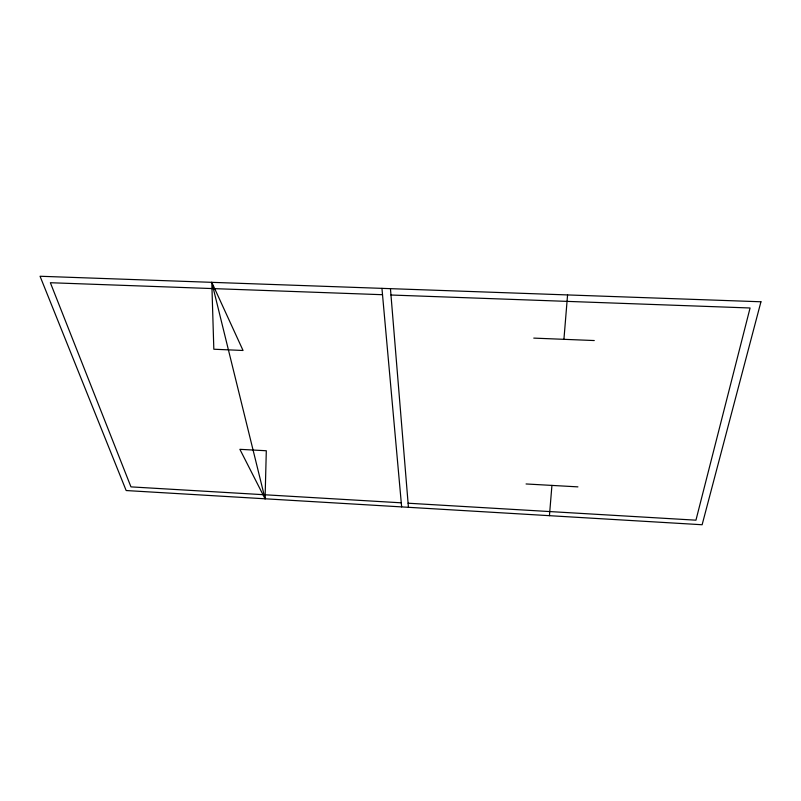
<?xml version="1.0" encoding="UTF-8"?>
<svg xmlns="http://www.w3.org/2000/svg" width="801" height="801" viewBox="0 0 801 801"><rect width="100%" height="100%" fill="white"/><g stroke="black" fill="none" stroke-linecap="round" stroke-linejoin="round"><path stroke-width="1.2" d="M265.071 498.793L266.302 450.753L239.879 449.321L265.071 498.793L211.794 282.332L213.827 349.226L243.043 350.478L211.794 282.332M549.436 515.684L551.929 485.406M563.924 339.324L567.569 294.928M382.518 294.708L50.363 282.723L130.964 486.878L401.271 502.818M390.968 295.018L750.076 307.985L695.949 520.179L408.089 503.218M533.766 338.112L594.272 340.545M526.067 483.964L577.922 486.868M381.947 288.36L401.641 506.903M390.447 288.66L408.43 507.303M760.95 301.777L702.127 524.745L126.168 490.542L40.05 276.255L760.95 301.777"/></g></svg>
